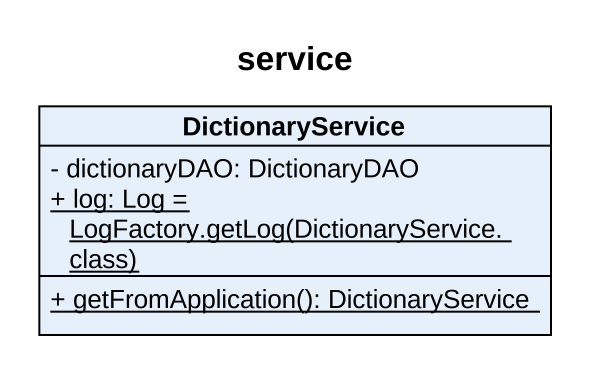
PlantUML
@startuml
title service
hide circle
hide empty members
skinparam classAttributeIconSize 0
class DictionaryService {
  - dictionaryDAO: DictionaryDAO
  {static} {field} + log: Log = LogFactory.getLog(DictionaryService.class)
  {static} + getFromApplication(): DictionaryService
}
@enduml
